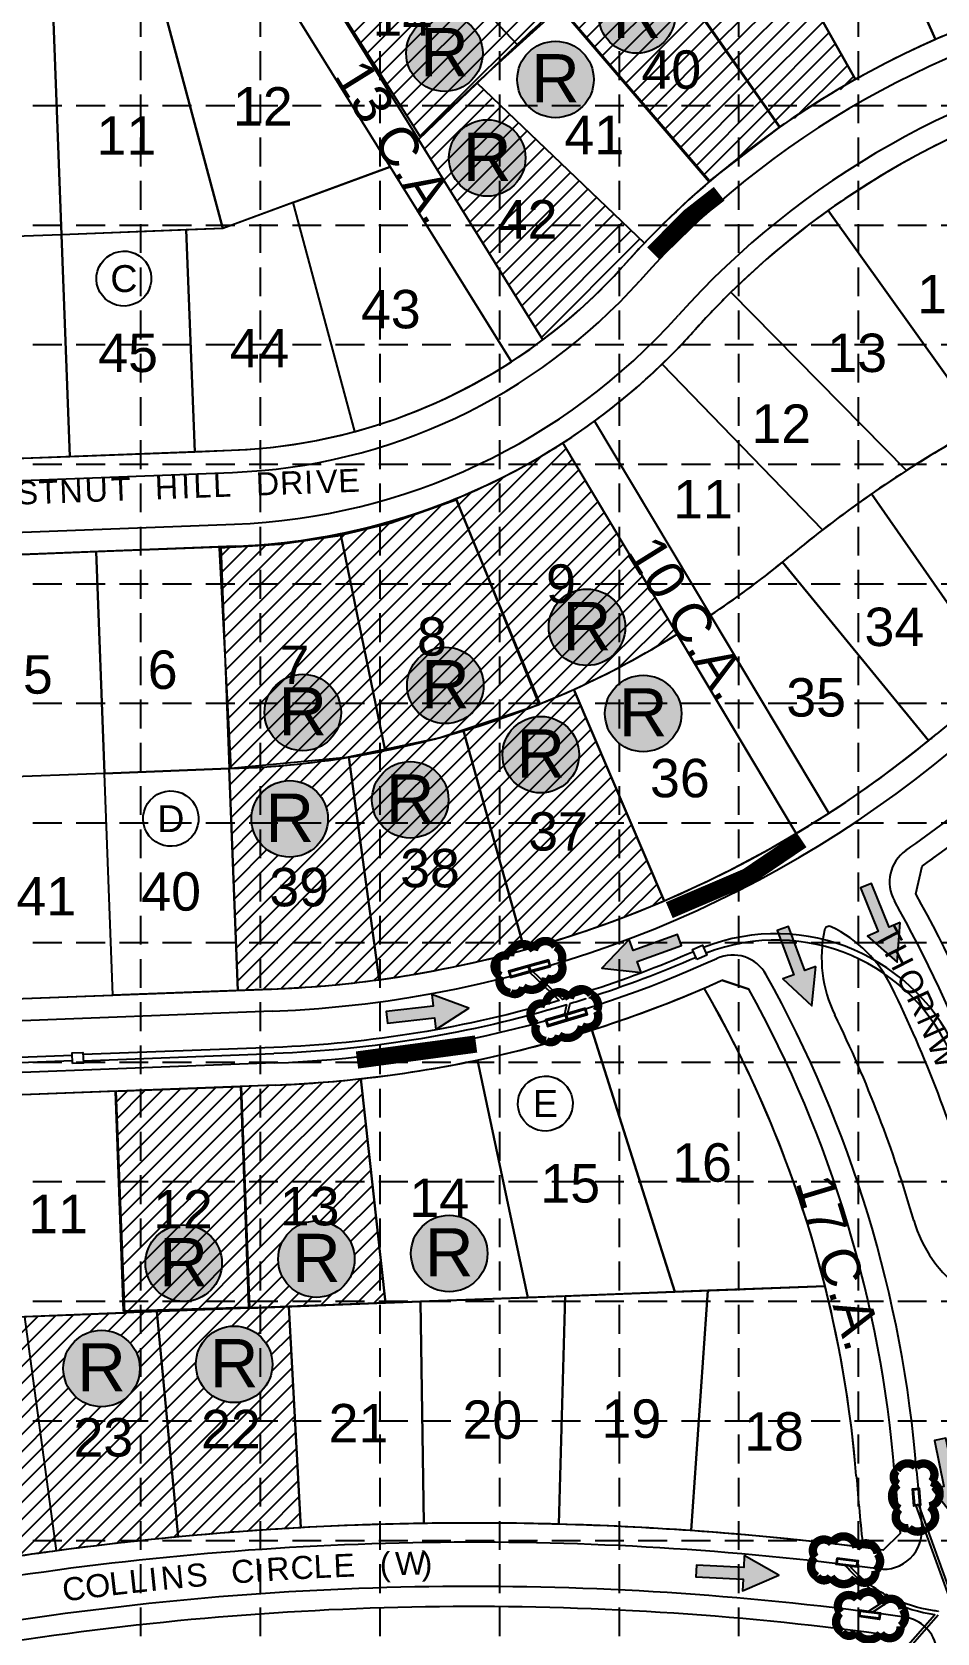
# Model space of a CAD drawing. Extents: x 6153 to 10142, y 8557 to 11052.
# Drawn here: x 7095 to 7566, y 9196 to 10029 of the extents above; entities that cross this region are included whole.
import ezdxf
from ezdxf.enums import TextEntityAlignment as Align

# ---------------------------------------------------------------- set-up
doc = ezdxf.new("R2010")
doc.units = 0
doc.header["$LTSCALE"] = 40
doc.header["$MEASUREMENT"] = 0
for name, pattern in [('GUARDRAIL', [0.24, 0.2, 0.04]), ('HIDDEN', [0.375, 0.25, -0.125]), ('SOLID_OPEN_END', [200, 100, 100])]:
    doc.linetypes.add(name, pattern=pattern)
doc.layers.get('0').update_dxf_attribs({"linetype": 'CONTINUOUS'})
for name, color, linetype in [('1-BC', 6, 'GUARDRAIL'), ('1-BLOCK_NO', 6, 'CONTINUOUS'), ('1-COMMON_AREAS', 5, 'CONTINUOUS'), ('1-LOT_NO', 1, 'CONTINUOUS'), ('1-ROW', 6, 'SOLID_OPEN_END'), ('1-STORM', 5, 'CONTINUOUS'), ('1-STORM_INLETS', 4, 'CONTINUOUS'), ('1-STREET_NAMES', 6, 'CONTINUOUS'), ('1A-LOTS', 6, 'CONTINUOUS'), ('BASE', 7, 'CONTINUOUS'), ('EROSION BLANKET', 84, 'CONTINUOUS'), ('GRID', 254, 'HIDDEN'), ('hatch', 2, 'CONTINUOUS'), ('LEGEND', 7, 'CONTINUOUS'), ('ryland lot', 7, 'CONTINUOUS')]:
    doc.layers.add(name, color=color, linetype=linetype)
doc.styles.add('ryland', font='ARIAL.TTF', dxfattribs={"height": 25})
doc.styles.get("Standard").update_dxf_attribs({"font": 'ARIAL.TTF'})

# ---------------------------------------------------------------- blocks, each defined once
blk = doc.blocks.new('RYLAND')
h = blk.add_hatch(color=81)
h.paths.add_polyline_path([(1.164, -1.048, 1), (-1.408, -1.048, 1)])
h.paths.add_polyline_path([(-1.348, -2.228), (1.104, -2.228), (1.104, 0.21), (-1.348, 0.21)], flags=25)
at = {"color": 5}
blk.add_circle((-0.122, -1.048), 1.286, dxfattribs=at)
at = {"layer": 'BASE', "color": 5, "style": 'ryland'}
blk.add_text('R', height=1.625, dxfattribs=at).set_placement((-0.122, -1.821), align=Align.CENTER)
blk = doc.blocks.new('A$C3822157A')
at = {"color": 7, "xscale": 15.4749784294454, "yscale": 15.4749784294454, "zscale": 15.47497842944576}
blk.add_blockref('RYLAND', (21.79, 36.11), dxfattribs=at)
blk = doc.blocks.new('arrow')
blk.add_lwpolyline([(-67, -25.4), (-59.3, -25.4), (-59.6, -56.1), (-51.9, -56.2), (-51.6, -25.5), (-44, -25.5), (-55.3, -2.4), (-67, -25.4)], close=True)
at = {"color": 254}
for points in [[(-44, -25.5), (-67, -25.4), (-55.3, -2.4), (-67, -25.4)], [(-59.6, -56.1), (-51.9, -56.2), (-59.3, -25.4), (-51.6, -25.5)]]:
    blk.add_solid(points, dxfattribs=at)

msp = doc.modelspace()

# ---------------------------------------------------------------- hatches: boundary and pattern name
at = {"layer": 'hatch', "linetype": 'Continuous'}
h = msp.add_hatch(dxfattribs=at)
h.set_pattern_fill('ANSI31', color=256, scale=50, style=0)
h.paths.add_polyline_path([(7411.05, 10213.27), (7467.06, 10111.17), (7415.26, 10077.79), (7484.21, 9979.89), (7447.8, 9952.03), (7370.2, 10042.45), (7327.28, 10003.5), (7297.22, 9975.08), (7231.09, 10079.28), (7249.74, 10093.16), (7277.54, 10118.76), (7314.19, 10149.49), (7341.7, 10169.12), (7371.42, 10190.8)])
h = msp.add_hatch(dxfattribs=at)
h.set_pattern_fill('ANSI31', color=2, scale=50, style=0)
h.paths.add_polyline_path([(7415.72, 10078.34), (7465.07, 10109.06), (7523.91, 10004.66), (7483.67, 9979.32), (7417.06, 10076.62)])
h = msp.add_hatch(dxfattribs=at)
h.set_pattern_fill('ANSI31', color=2, scale=50, style=0)
h.paths.add_polyline_path([(7413.86, 9919.59, 0.008565), (7402.86, 9907.71, -0.049333), (7361.11, 9869.35), (7296.38, 9973.6), (7326.81, 10002.9)])
h.paths.add_polyline_path([(7332.57, 9916.99), (7373.69, 9916.99), (7373.69, 9947.11), (7332.57, 9947.11)], flags=24)
h = msp.add_hatch(dxfattribs=at)
h.set_pattern_fill('ANSI31', color=2, scale=50, style=0)
h.paths.add_polyline_path([(7350.57, 9554.83, -0.198931), (7355.31, 9552.92, 0.000829), (7357.14, 9553.44, -0.382801), (7365.08, 9555.79, 0.027358), (7424.15, 9577.33), (7377.08, 9687.33, -0.032876), (7319.83, 9665.85)])
h.paths.add_polyline_path([(7319.83, 9665.85, -0.032979), (7260.07, 9652.03), (7275.9, 9536.28, 0.030295), (7344.18, 9549.87, -0.3378), (7350.57, 9554.83)])
h.paths.add_polyline_path([(7371.4, 9815.61, -0.046468), (7315.81, 9786.64), (7359.42, 9679.78, 0.043117), (7430.88, 9716.04)])
h.paths.add_polyline_path([(7348.29, 9597.99), (7389.59, 9597.99), (7389.59, 9628.64), (7348.29, 9628.64)], flags=24)
h.paths.add_polyline_path([(7281.68, 9578.87), (7322.98, 9578.87), (7322.98, 9609.52), (7281.68, 9609.52)], flags=24)
h.paths.add_polyline_path([(7357.59, 9726.99), (7383.34, 9726.99), (7383.34, 9757.62), (7357.59, 9757.62)], flags=24)
h = msp.add_hatch(dxfattribs=at)
h.set_pattern_fill('ANSI31', color=256, scale=50, style=0)
h.paths.add_polyline_path([(7316.35, 9786.05), (7282.12, 9773.87), (7254.11, 9767.13), (7224.29, 9762.73), (7192.65, 9760.91), (7198.61, 9646.3), (7259.03, 9652), (7307.01, 9662.11), (7359.13, 9679.47)])
h = msp.add_hatch(dxfattribs=at)
h.set_pattern_fill('ANSI31', color=2, scale=50, style=0)
h.paths.add_polyline_path([(7260.07, 9652.03, -0.030814), (7203.03, 9646.33), (7197.9, 9646.13), (7202.3, 9530.72), (7219.85, 9531.39, 0.02448), (7275.9, 9536.28)])
h.paths.add_polyline_path([(7209.42, 9619.98, -1), (7249.22, 9619.98, -1)], flags=16)
h = msp.add_hatch(dxfattribs=at)
h.set_pattern_fill('ANSI31', color=2, scale=50, style=0)
h.paths.add_polyline_path([(7266.37, 9484.72, -0.017903), (7221.75, 9481.42), (7204.05, 9480.75), (7208.45, 9365.33), (7228.83, 9366.11), (7279.22, 9368.03)])
h.paths.add_polyline_path([(7263.12, 9390.82, -1), (7223.32, 9390.82, -1)], flags=16)
h.paths.add_polyline_path([(7228.83, 9366.11), (7160.24, 9363.49), (7171.34, 9246.25, -0.009851), (7235.17, 9251.03)])
h.paths.add_polyline_path([(7180.51, 9336.07, -1), (7220.31, 9336.07, -1)], flags=16)
h.paths.add_polyline_path([(7160.24, 9363.49), (7091.34, 9360.87), (7107.76, 9238.96, -0.009851), (7171.34, 9246.25)])
h.paths.add_polyline_path([(7111.52, 9333.91, -1), (7151.32, 9333.91, -1)], flags=16)
h.paths.add_polyline_path([(7091.34, 9360.87), (7029.65, 9358.52), (7062.78, 9231.5, -0.025811), (7078.6, 9234.77), (7078.6, 9234.77), (7078.6, 9234.77), (7078.6, 9234.77), (7078.6, 9234.77, -0.004534), (7107.76, 9238.96)])
h.paths.add_polyline_path([(7224.26, 9372.56), (7262.2, 9372.56), (7262.2, 9410.28), (7224.26, 9410.28)], flags=24)
h.paths.add_polyline_path([(7229.39, 9410.66), (7250.04, 9410.66), (7250.04, 9425.99), (7229.39, 9425.99)], flags=24)
h.paths.add_polyline_path([(7181.45, 9317.8), (7219.39, 9317.8), (7219.39, 9355.52), (7181.45, 9355.52)], flags=24)
h.paths.add_polyline_path([(7188.45, 9294.87), (7209.01, 9294.87), (7209.01, 9309.94), (7188.45, 9309.94)], flags=24)
h.paths.add_polyline_path([(7112.45, 9315.65), (7150.4, 9315.65), (7150.4, 9353.37), (7112.45, 9353.37)], flags=24)
h.paths.add_polyline_path([(7122.03, 9290.36), (7142.68, 9290.36), (7142.68, 9305.68), (7122.03, 9305.68)], flags=24)
h = msp.add_hatch(dxfattribs=at)
h.set_pattern_fill('ANSI31', color=256, scale=50, style=0)
h.paths.add_polyline_path([(7203.83, 9480.69), (7138.42, 9478.08), (7142.72, 9363.97), (7208.12, 9365.76)])

# ---------------------------------------------------------------- linework, layer by layer
at = {"layer": '1-BC', "color": 7, "linetype": 'Continuous'}
for p, q in [((6680.9, 9780.55), (7199.5, 9800.31)), ((6806.76, 9758.33), (7200.52, 9773.33)), ((7220.29, 9519.89), (6816.51, 9504.51)), ((7221.31, 9492.91), (6833.11, 9478.13))]:
    msp.add_line(p, q, dxfattribs=at)
for centre, radius, start, end in [((7755.34, 9592.79), 461.16, 100.68249, 138.22119), ((7755.34, 9592.79), 434.16, 100.68249, 138.22119), ((7188.1, 10099.59), 299.5, 272.18139, 318.22119), ((7188.1, 10099.59), 326.5, 272.18139, 318.22119), ((7197.96, 10105.97), 586.5, 272.18139, 309.81084), ((7197.96, 10105.97), 613.5, 305.01052, 309.81084), ((7561.42, 9587.1), 20, 125.01052, 209.20292), ((6921.34, 9229.33), 713.28, 12.86631, 29.20292), ((7574.08, 9547.79), 68, 167.84432, 206.00709), ((7510.05, 9561.59), 2.5, 64.16429, 167.84432), ((7481.51, 9502.63), 68, 26.00705, 64.16955), ((7459.8, 9529.11), 20, 29.10631, 114.41306), ((7197.96, 10105.97), 613.5, 272.18139, 294.41306), ((6921.34, 9229.33), 636.28, 4.62069, 29.10631), ((6921.34, 9229.33), 691.28, 16.01065, 26.00707), ((6921.34, 9229.33), 658.28, 16.01066, 26.00707), ((7619.45, 9429.65), 68, 196.01066, 234.17339), ((8985.01, 9396.12), 1434.12, 184.62069, 185.78887), ((7538.31, 9249.45), 20, 262.4855, 5.78894), ((7324.55, 7628.98), 1614.51, 82.48551, 98.70809), ((7324.55, 7628.98), 1591.51, 81.88696, 98.70814), ((7546.33, 9184.76), 20, 8.35759, 81.88695)]:
    msp.add_arc(centre, radius, start, end, dxfattribs=at)
at = {"layer": '1-BLOCK_NO', "color": 7, "linetype": 'Continuous', "flags": 128}
for points in [[(7134.17, 9912.36), (7136.04, 9913.61), (7138.07, 9914.55), (7140.23, 9915.16), (7142.45, 9915.43), (7144.69, 9915.35), (7146.89, 9914.92), (7148.99, 9914.14), (7150.95, 9913.05), (7152.72, 9911.67), (7154.24, 9910.03), (7155.49, 9908.16), (7156.43, 9906.13), (7157.05, 9903.97), (7157.31, 9901.75), (7157.23, 9899.51), (7156.8, 9897.31), (7156.03, 9895.21), (7154.93, 9893.25), (7153.55, 9891.48), (7151.91, 9889.96), (7150.05, 9888.71), (7148.01, 9887.77), (7145.86, 9887.15), (7143.63, 9886.89), (7141.39, 9886.97), (7139.19, 9887.4), (7137.09, 9888.17), (7135.13, 9889.27), (7133.37, 9890.65), (7131.84, 9892.29), (7130.59, 9894.15), (7129.65, 9896.19), (7129.04, 9898.34), (7128.77, 9900.57), (7128.85, 9902.81), (7129.28, 9905.01), (7130.06, 9907.11), (7131.15, 9909.07), (7132.53, 9910.83), (7134.17, 9912.36)], [(7158.38, 9631.28), (7160.25, 9632.57), (7162.29, 9633.54), (7164.46, 9634.19), (7166.7, 9634.49), (7168.97, 9634.43), (7171.19, 9634.02), (7173.33, 9633.27), (7175.32, 9632.19), (7177.11, 9630.81), (7178.67, 9629.17), (7179.96, 9627.31), (7180.93, 9625.27), (7181.58, 9623.1), (7181.88, 9620.85), (7181.82, 9618.59), (7181.41, 9616.36), (7180.66, 9614.23), (7179.58, 9612.24), (7178.2, 9610.44), (7176.56, 9608.88), (7174.7, 9607.6), (7172.66, 9606.62), (7170.49, 9605.98), (7168.24, 9605.68), (7165.98, 9605.74), (7163.75, 9606.15), (7161.62, 9606.9), (7159.63, 9607.98), (7157.83, 9609.35), (7156.27, 9610.99), (7154.99, 9612.86), (7154.01, 9614.9), (7153.37, 9617.07), (7153.07, 9619.31), (7153.13, 9621.58), (7153.54, 9623.8), (7154.29, 9625.94), (7155.37, 9627.93), (7156.74, 9629.72), (7158.38, 9631.28)], [(7353.48, 9482.98), (7355.34, 9484.23), (7357.38, 9485.17), (7359.53, 9485.79), (7361.76, 9486.05), (7364, 9485.97), (7366.2, 9485.54), (7368.3, 9484.77), (7370.26, 9483.68), (7372.03, 9482.29), (7373.55, 9480.65), (7374.8, 9478.79), (7375.74, 9476.75), (7376.35, 9474.6), (7376.62, 9472.37), (7376.54, 9470.13), (7376.11, 9467.93), (7375.33, 9465.83), (7374.24, 9463.87), (7372.86, 9462.11), (7371.22, 9460.58), (7369.36, 9459.33), (7367.32, 9458.39), (7365.17, 9457.78), (7362.94, 9457.51), (7360.7, 9457.59), (7358.5, 9458.03), (7356.4, 9458.8), (7354.44, 9459.89), (7352.67, 9461.27), (7351.15, 9462.91), (7349.9, 9464.78), (7348.96, 9466.81), (7348.35, 9468.97), (7348.08, 9471.19), (7348.16, 9473.43), (7348.59, 9475.63), (7349.37, 9477.74), (7350.46, 9479.69), (7351.84, 9481.46), (7353.48, 9482.98)]]:
    msp.add_lwpolyline(points, close=True, dxfattribs=at)
at = {"layer": '1-COMMON_AREAS', "color": 7, "linetype": 'Continuous'}
for p, q in [((7231.08, 10078.75), (7361.11, 9869.35)), ((7344.69, 9857.88), (7214.09, 10068.21)), ((7387.91, 9826.98), (7509.82, 9622.89)), ((7492.83, 9612.33), (7371.4, 9815.61)), ((7555.11, 9580.97), (7558.41, 9595.38)), ((7454.26, 9535.94), (7468.25, 9531.39)), ((7547, 9247.99), (7538.15, 9239.39))]:
    msp.add_line(p, q, dxfattribs=at)
for centre, radius, start, end in [((7188.1, 10099.59), 288, 302.93865, 306.92413), ((7188.1, 10099.59), 338, 302.84235, 306.24018), ((7197.96, 10105.97), 575, 300.85147, 302.84477), ((7197.96, 10105.97), 625, 305.21991, 306.14469), ((6921.34, 9229.33), 724.78, 13.01508, 29.02293), ((7197.96, 10105.97), 625, 293.28331, 294.20927), ((6921.34, 9229.33), 604.78, 4.62069, 30.01592), ((6921.34, 9229.33), 624.78, 4.62069, 28.91222), ((8985.01, 9396.12), 1465.62, 184.62069, 186.08555), ((8985.01, 9396.12), 1445.62, 184.62069, 185.88151), ((7324.55, 7628.98), 1624.51, 82.44457, 82.81801), ((7324.55, 7628.98), 1581.01, 82.02978, 98.70811)]:
    msp.add_arc(centre, radius, start, end, dxfattribs=at)
at = {"layer": '1-ROW', "color": 7, "linetype": 'SOLID_OPEN_END'}
for p, q in [((6660.29, 9791.28), (7199.06, 9811.8)), ((7200.96, 9761.83), (6808.69, 9746.89)), ((7555.11, 9580.97), (7558.41, 9595.38)), ((7468.25, 9531.39), (7454.26, 9535.94)), ((6817.58, 9516.06), (7219.85, 9531.39)), ((7221.75, 9481.42), (6830.19, 9466.51)), ((7538.15, 9239.39), (7547, 9247.99))]:
    msp.add_line(p, q, dxfattribs=at)
for centre, radius, start, end in [((7755.34, 9592.79), 472.66, 100.68249, 138.22119), ((7755.34, 9592.79), 422.66, 100.68249, 138.22119), ((7188.1, 10099.59), 288, 272.18139, 318.22119), ((7188.1, 10099.59), 338, 272.18139, 318.22119), ((7886.94, 9279.35), 501.1, 83.05084, 129.81084), ((7197.96, 10105.97), 575, 272.18139, 309.81084), ((7197.96, 10105.97), 625, 305.21991, 309.81084), ((6921.34, 9229.33), 724.78, 13.01508, 29.02293), ((7197.96, 10105.97), 625, 272.18139, 294.20927), ((6921.34, 9229.33), 624.78, 4.62069, 28.91222), ((8985.01, 9396.12), 1445.62, 184.62069, 185.88151), ((7324.55, 7628.98), 1624.51, 82.44457, 98.70813), ((7324.55, 7628.98), 1581.01, 82.02978, 98.70811)]:
    msp.add_arc(centre, radius, start, end, dxfattribs=at)
at = {"layer": '1-STORM', "color": 5, "linetype": 'Continuous', "flags": 128}
for points in [[(7577.65, 9495.98), (7577.65, 9495.98, 0.4109), (7444.63, 9553.03), (7444.63, 9553.03)], [(7439.44, 9550.84), (7439.44, 9550.84, -0.024434), (7384.13, 9529.93), (7384.13, 9529.93)], [(7574.63, 9494.75), (7574.63, 9494.75, 0.410515), (7445.94, 9550.05), (7445.94, 9550.05)], [(7440.75, 9547.87), (7440.75, 9547.87, -0.02444), (7385.13, 9526.84), (7385.13, 9526.84)], [(7369.59, 9525.43), (7369.59, 9525.43, -0.062426), (7221, 9501.03), (7221, 9501.03)], [(7384.13, 9529.93), (7384.13, 9529.93, -0.00554), (7371.32, 9525.95), (7371.32, 9525.95)], [(7383.42, 9526.29), (7383.42, 9526.29, -0.003595), (7375.06, 9523.68), (7375.06, 9523.68)], [(7372.25, 9522.83), (7372.25, 9522.83, -0.063174), (7221.13, 9497.78), (7221.13, 9497.78)], [(7373.4, 9523.18), (7373.4, 9523.18, -0.000494), (7372.25, 9522.83), (7372.25, 9522.83)], [(7538.81, 9214.71), (7538.81, 9214.71, -0.089507), (7518.6, 9231.28), (7518.6, 9231.28)], [(7539.54, 9216.02), (7539.54, 9216.02, -0.083749), (7520.82, 9231.01), (7520.82, 9231.01)], [(7542.27, 9214.85), (7542.27, 9214.85, -0.010291), (7539.66, 9216.24), (7539.66, 9216.24), (7538.68, 9214.49), (7538.68, 9214.49, 0.00543), (7540.09, 9213.72), (7540.09, 9213.72)], [(7565.04, 9205.77), (7565.04, 9205.77, -0.083467), (7541.63, 9212.94), (7541.63, 9212.94)], [(7563.87, 9207.96), (7563.87, 9207.96, -0.079392), (7542.27, 9214.85), (7542.27, 9214.85)], [(7566.84, 9207.51), (7566.84, 9207.51, 0.00047), (7563.87, 9207.96), (7563.87, 9207.96)]]:
    msp.add_lwpolyline(points, format="xyb", dxfattribs=at)
for points in [[(7441.23, 9546.77), (7438.97, 9551.92), (7444.11, 9554.19), (7446.38, 9549.04), (7441.23, 9546.77)], [(7116.34, 9492.6), (7116.12, 9498.23), (7121.74, 9498.44), (7121.96, 9492.82), (7116.34, 9492.6)]]:
    msp.add_lwpolyline(points, close=True, dxfattribs=at)
for points in [[(7369.59, 9525.43), (7354.06, 9540.1)], [(7371.25, 9525.93), (7355.75, 9540.57)], [(7373.4, 9523.18), (7372.26, 9518.27)], [(7375.06, 9523.68), (7373.92, 9518.76)], [(7221, 9501.03), (7121.79, 9497.25)], [(7116.18, 9496.79), (6855.7, 9486.87)], [(7116.28, 9494.04), (6855.81, 9484.12)], [(7121.91, 9494.01), (7221.13, 9497.78)], [(7575.7, 9206.12), (7555.23, 9262.41)], [(7577.39, 9205.85), (7556.77, 9262.55)], [(7540.09, 9213.72), (7530.72, 9207.59)], [(7541.63, 9212.94), (7533, 9207.29)], [(7565.02, 9205.76), (7525.99, 9161.2)], [(7566.78, 9205.49), (7527.87, 9161.08)]]:
    msp.add_lwpolyline(points, dxfattribs=at)
at = {"layer": '1-STORM_INLETS', "color": 5, "linetype": 'Continuous', "flags": 128}
for points in [[(7364.12, 9546.52), (7343.23, 9540.74), (7344.17, 9537.37), (7365.05, 9543.15), (7364.12, 9546.52)], [(7343.85, 9540.39), (7353.49, 9543.06), (7354.15, 9540.65), (7344.52, 9537.98), (7343.85, 9540.39)], [(7354.13, 9543.24), (7363.77, 9545.9), (7364.43, 9543.5), (7354.8, 9540.83), (7354.13, 9543.24)], [(7383.2, 9521.53), (7362.44, 9515.35), (7363.43, 9511.99), (7384.2, 9518.17), (7383.2, 9521.53)], [(7363.06, 9515.01), (7372.64, 9517.86), (7373.36, 9515.47), (7363.77, 9512.61), (7363.06, 9515.01)], [(7373.28, 9518.05), (7382.87, 9520.9), (7383.58, 9518.51), (7373.99, 9515.66), (7373.28, 9518.05)], [(7557.61, 9262.63), (7554.13, 9262.31), (7553.32, 9271.27), (7556.8, 9271.59), (7557.61, 9262.63)], [(7557.07, 9263.08), (7554.58, 9262.85), (7553.86, 9270.82), (7556.35, 9271.05), (7557.07, 9263.08)], [(7514.12, 9235.35), (7525.04, 9234.03), (7524.62, 9230.55), (7513.7, 9231.88), (7514.12, 9235.35)], [(7514.56, 9234.8), (7524.48, 9233.59), (7524.18, 9231.11), (7514.26, 9232.32), (7514.56, 9234.8)], [(7525.83, 9208.23), (7536.74, 9206.8), (7536.28, 9203.33), (7525.38, 9204.76), (7525.83, 9208.23)], [(7526.26, 9207.67), (7536.18, 9206.37), (7535.85, 9203.89), (7525.94, 9205.19), (7526.26, 9207.67)]]:
    msp.add_lwpolyline(points, close=True, dxfattribs=at)
at = {"layer": '1A-LOTS', "color": 7, "linetype": 'Continuous'}
for p, q in [((7517.08, 10135.46), (7565.32, 10025.58)), ((7565.32, 10025.58), (7517.08, 10135.46)), ((7347.69, 10022.99), (7266.9, 10108.83)), ((7266.9, 10108.83), (7347.69, 10022.99)), ((7464.92, 10109.42), (7523.72, 10004.82)), ((7523.72, 10004.82), (7464.92, 10109.42)), ((7231.08, 10078.75), (7296.38, 9973.6)), ((7415.56, 10078.39), (7484.36, 9980.06)), ((7484.36, 9980.06), (7415.56, 10078.39)), ((7214.09, 10068.21), (7281.65, 9959.41)), ((7162.38, 10047.18), (7194.54, 9927.21)), ((7194.54, 9927.21), (7162.38, 10047.18)), ((7369.49, 10042.65), (7447.62, 9951.57)), ((7447.62, 9951.57), (7369.49, 10042.65)), ((7110.57, 9924.01), (7106.17, 10039.43)), ((7106.17, 10039.43), (7110.57, 9924.01)), ((7296.38, 9973.6), (7344.19, 10019.65)), ((7326.81, 10002.9), (7344.19, 10019.65)), ((7296.38, 9973.6), (7326.81, 10002.9)), ((7326.81, 10002.9), (7413.86, 9919.59)), ((7413.86, 9919.59), (7326.81, 10002.9)), ((7361.11, 9869.35), (7296.38, 9973.6)), ((7281.65, 9959.41), (7194.54, 9927.21)), ((7231.06, 9940.71), (7281.65, 9959.41)), ((7281.65, 9959.41), (7344.69, 9857.88)), ((7231.06, 9940.71), (7194.54, 9927.21)), ((7263.28, 9821.58), (7231.06, 9940.71)), ((7263.28, 9821.58), (7231.06, 9940.71)), ((7589.57, 9824.63), (7509.5, 9936.61)), ((7509.5, 9936.61), (7589.57, 9824.63)), ((7110.57, 9924.01), (7045.62, 9921.54)), ((7110.57, 9924.01), (7045.62, 9921.54)), ((7194.54, 9927.21), (7110.57, 9924.01)), ((7175.52, 9926.48), (7110.57, 9924.01)), ((7110.57, 9924.01), (7114.97, 9808.59)), ((7114.97, 9808.59), (7110.57, 9924.01)), ((7194.54, 9927.21), (7175.52, 9926.48)), ((7179.92, 9811.07), (7175.52, 9926.48)), ((7175.52, 9926.48), (7179.92, 9811.07)), ((7550.22, 9801.26), (7458.9, 9894.07)), ((7458.9, 9894.07), (7550.22, 9801.26)), ((7506.58, 9770.36), (7423.1, 9856.65)), ((7423.1, 9856.65), (7506.58, 9770.36)), ((7387.91, 9826.98), (7448.24, 9725.99)), ((7430.88, 9716.04), (7371.4, 9815.61)), ((7050.01, 9806.12), (7114.97, 9808.59)), ((7114.97, 9808.59), (7179.92, 9811.07)), ((7179.92, 9811.07), (7199.06, 9811.8)), ((7359.42, 9679.78), (7315.81, 9786.64)), ((7315.81, 9786.64), (7359.42, 9679.78)), ((7532.02, 9789.05), (7600.59, 9690.58)), ((7600.59, 9690.58), (7532.02, 9789.05)), ((7278.92, 9655.5), (7255.82, 9768.44)), ((7255.82, 9768.44), (7278.92, 9655.5)), ((7063.6, 9756.6), (7128.55, 9759.08)), ((7128.55, 9759.08), (7193.51, 9761.55)), ((7128.55, 9759.08), (7132.95, 9643.66)), ((7132.95, 9643.66), (7128.55, 9759.08)), ((7200.96, 9761.83), (7193.51, 9761.55)), ((7193.51, 9761.55), (7197.9, 9646.13)), ((7193.51, 9761.55), (7197.9, 9646.13)), ((7485.82, 9753.6), (7561.73, 9660.67)), ((7561.73, 9660.67), (7485.82, 9753.6)), ((7509.82, 9622.89), (7448.24, 9725.99)), ((7430.88, 9716.04), (7492.83, 9612.33)), ((7377.08, 9687.33), (7424.15, 9577.33)), ((7424.15, 9577.33), (7377.08, 9687.33)), ((7319.83, 9665.85), (7351.41, 9551.82)), ((7351.41, 9551.82), (7319.83, 9665.85)), ((7260.07, 9652.03), (7275.9, 9536.28)), ((7275.9, 9536.28), (7260.07, 9652.03)), ((7132.95, 9643.66), (7068, 9641.18)), ((7132.95, 9643.66), (7068, 9641.18)), ((7197.9, 9646.13), (7132.95, 9643.66)), ((7132.95, 9643.66), (7197.9, 9646.13)), ((7137.35, 9528.24), (7132.95, 9643.66)), ((7137.35, 9528.24), (7132.95, 9643.66)), ((7197.9, 9646.13), (7203.03, 9646.33)), ((7197.9, 9646.13), (7203.03, 9646.33)), ((7202.3, 9530.72), (7197.9, 9646.13)), ((7197.9, 9646.13), (7202.3, 9530.72)), ((7072.39, 9525.77), (7137.35, 9528.24)), ((7202.3, 9530.72), (7137.35, 9528.24)), ((7219.85, 9531.39), (7202.3, 9530.72)), ((7429.68, 9373.76), (7386.53, 9510.09)), ((7386.53, 9510.09), (7429.68, 9373.76)), ((7353.17, 9370.84), (7327.08, 9494.45)), ((7327.08, 9494.45), (7353.17, 9370.84)), ((7279.22, 9368.03), (7266.37, 9484.72)), ((7266.37, 9484.72), (7279.22, 9368.03)), ((7139.1, 9478.27), (7074.15, 9475.8)), ((7139.1, 9478.27), (7204.05, 9480.75)), ((7143.5, 9362.86), (7139.1, 9478.27)), ((7143.5, 9362.86), (7139.1, 9478.27)), ((7221.75, 9481.42), (7204.05, 9480.75)), ((7204.05, 9480.75), (7208.45, 9365.33)), ((7204.05, 9480.75), (7208.45, 9365.33)), ((7446.96, 9374.42), (7372.63, 9371.58)), ((7429.68, 9373.76), (7507.88, 9376.74)), ((7446.96, 9374.42), (7438.2, 9249.51)), ((7438.2, 9249.51), (7446.96, 9374.42)), ((7507.88, 9376.74), (7446.96, 9374.42)), ((7228.83, 9366.11), (7160.24, 9363.49)), ((7208.45, 9365.33), (7279.22, 9368.03)), ((7297.32, 9368.72), (7228.83, 9366.11)), ((7228.83, 9366.11), (7235.17, 9251.03)), ((7235.17, 9251.03), (7228.83, 9366.11)), ((7279.22, 9368.03), (7353.17, 9370.84)), ((7372.63, 9371.58), (7297.32, 9368.72)), ((7297.32, 9368.72), (7299.13, 9253.29)), ((7299.13, 9253.29), (7297.32, 9368.72)), ((7353.17, 9370.84), (7429.68, 9373.76)), ((7372.63, 9371.58), (7369.36, 9252.87)), ((7369.36, 9252.87), (7372.63, 9371.58)), ((7078.54, 9360.38), (7143.5, 9362.86)), ((7160.24, 9363.49), (7091.34, 9360.87)), ((7091.34, 9360.87), (7107.76, 9238.96)), ((7091.34, 9360.87), (7107.76, 9238.96)), ((7208.45, 9365.33), (7143.5, 9362.86)), ((7160.24, 9363.49), (7171.34, 9246.25)), ((7171.34, 9246.25), (7160.24, 9363.49))]:
    msp.add_line(p, q, dxfattribs=at)
for centre, radius, start, end in [((7755.34, 9592.79), 592.66, 128.65429, 133.45889), ((7755.34, 9592.79), 592.66, 130.61967, 133.92571), ((7755.34, 9592.79), 472.66, 108.06525, 113.70385), ((7755.34, 9592.79), 472.66, 113.70385, 119.34246), ((7755.34, 9592.79), 592.66, 133.45889, 133.92571), ((7755.34, 9592.79), 472.66, 119.34246, 124.98106), ((7755.34, 9592.79), 472.66, 124.98106, 130.61967), ((7755.34, 9592.79), 422.66, 116.59481, 125.56558), ((7755.34, 9592.79), 472.66, 130.61967, 136.25827), ((7755.34, 9592.79), 422.66, 125.56558, 134.53635), ((7755.34, 9592.79), 472.66, 136.25827, 138.22119), ((7188.1, 10099.59), 288, 306.92413, 318.22119), ((7755.34, 9592.79), 422.66, 134.53635, 138.22119), ((7188.1, 10099.59), 338, 314.04892, 318.22119), ((7188.1, 10099.59), 288, 285.1326, 302.93865), ((7188.1, 10099.59), 338, 306.24018, 314.04892), ((7886.94, 9279.35), 621.1, 118.60606, 122.82891), ((7188.1, 10099.59), 288, 272.18139, 285.1326), ((7188.1, 10099.59), 338, 292.20035, 302.84235), ((7886.94, 9279.35), 621.1, 119.30042, 124.85035), ((7886.94, 9279.35), 621.1, 122.82891, 127.76365), ((7188.1, 10099.59), 338, 281.55867, 292.20035), ((7886.94, 9279.35), 621.1, 124.85035, 129.81084), ((7188.1, 10099.59), 338, 272.18139, 281.55867), ((7886.94, 9279.35), 621.1, 127.76365, 129.81084), ((7197.96, 10105.97), 455, 303.37078, 309.81084), ((7197.96, 10105.97), 455, 303.37078, 309.24569), ((7197.96, 10105.97), 455, 309.24569, 309.81084), ((7185.31, 10111.49), 465.5, 291.96389, 301.83955), ((7185.31, 10111.49), 465.5, 294.32859, 301.83955), ((7185.31, 10111.49), 465.5, 286.79672, 294.32859), ((7886.94, 9279.35), 501.1, 124.85035, 129.81084), ((7185.31, 10111.49), 465.5, 281.60066, 291.96389), ((7185.31, 10111.49), 465.5, 279.24115, 286.79672), ((7197.96, 10105.97), 575, 302.84477, 309.24569), ((7197.96, 10105.97), 575, 309.24569, 309.81084), ((7185.31, 10111.49), 465.5, 272.18139, 281.60066), ((7185.31, 10111.49), 465.5, 272.18139, 279.24115), ((7197.96, 10105.97), 575, 293.16451, 300.85147), ((7197.96, 10105.97), 575, 285.47755, 293.16451), ((7197.96, 10105.97), 575, 277.79059, 285.47755), ((7197.96, 10105.97), 575, 272.18139, 277.79059), ((7197.96, 10105.97), 625, 287.56047, 293.28331), ((6921.34, 9229.33), 604.78, 14.10693, 30.01592), ((7197.96, 10105.97), 625, 281.92221, 287.56047), ((7197.96, 10105.97), 625, 276.28396, 281.92221), ((7197.96, 10105.97), 625, 272.18139, 276.28396), ((6921.34, 9229.33), 604.78, 4.62069, 14.10693), ((8985.01, 9396.12), 1465.62, 184.62069, 186.08555), ((7324.55, 7628.98), 1624.51, 93.15414, 95.41164), ((7324.55, 7628.98), 1624.51, 90.89664, 93.15414), ((7324.55, 7628.98), 1624.51, 88.41954, 90.89664), ((7324.55, 7628.98), 1624.51, 85.98844, 88.41954), ((7324.55, 7628.98), 1624.51, 82.81801, 85.98844), ((7324.55, 7628.98), 1624.51, 95.41164, 97.66914), ((7324.55, 7628.98), 1624.51, 97.66914, 98.70813)]:
    msp.add_arc(centre, radius, start, end, dxfattribs=at)
at = {"layer": 'EROSION BLANKET', "linetype": 'Continuous', "const_width": 9, "flags": 128}
for points in [[(7418.49, 9914.24), (7437.22, 9933.17), (7452.79, 9945.33)], [(7426.84, 9572.45), (7467.47, 9589.85), (7495.71, 9608.97)], [(7264.33, 9494.46), (7326.3, 9502.78)]]:
    msp.add_lwpolyline(points, dxfattribs=at)
at = {"layer": 'GRID', "color": 252, "linetype": 'HIDDEN', "ltscale": 1.5}
for p, q in [((7151.73, 10987.02), (7151.73, 8808.56)), ((7213.97, 10987.02), (7213.97, 8808.56)), ((7276.2, 10987.02), (7276.2, 8808.56)), ((7338.43, 10987.02), (7338.43, 8808.56)), ((7400.67, 10987.02), (7400.67, 8808.56)), ((7462.9, 10987.02), (7462.9, 8808.56)), ((7525.14, 10987.02), (7525.14, 8808.56)), ((6218.22, 9991.28), (10076.73, 9991.28)), ((6218.22, 9929.04), (10076.73, 9929.04)), ((6218.22, 9866.81), (10076.73, 9866.81)), ((6218.22, 9804.57), (10076.73, 9804.57)), ((6218.22, 9742.34), (10076.73, 9742.34)), ((6218.22, 9680.11), (10076.73, 9680.11)), ((6218.22, 9617.87), (10076.73, 9617.87)), ((6218.22, 9555.64), (10076.73, 9555.64)), ((6218.22, 9493.4), (10076.73, 9493.4)), ((6218.22, 9431.17), (10076.73, 9431.17)), ((6218.22, 9368.94), (10076.73, 9368.94)), ((6218.22, 9306.7), (10076.73, 9306.7)), ((6218.22, 9244.47), (10076.73, 9244.47))]:
    msp.add_line(p, q, dxfattribs=at)
at = {"layer": 'hatch', "linetype": 'Continuous', "flags": 128}
for points in [[(7411.05, 10213.27), (7467.06, 10111.17), (7415.26, 10077.79), (7484.21, 9979.89), (7447.8, 9952.03), (7447.8, 9952.03), (7370.2, 10042.45), (7327.28, 10003.5), (7297.22, 9975.08), (7231.09, 10079.28), (7249.74, 10093.16), (7277.54, 10118.76), (7314.19, 10149.49), (7341.7, 10169.12), (7371.42, 10190.8)], [(7316.35, 9786.05), (7282.12, 9773.87), (7254.11, 9767.13), (7224.29, 9762.73), (7192.65, 9760.91), (7198.61, 9646.3), (7259.03, 9652), (7307.01, 9662.11), (7359.13, 9679.47)], [(7203.83, 9480.69), (7138.42, 9478.08), (7142.72, 9363.97), (7208.12, 9365.76)]]:
    msp.add_lwpolyline(points, close=True, dxfattribs=at)
at = {"layer": 'LEGEND', "color": 170, "ltscale": 100, "const_width": 4.37}
for points in [[(7362.68, 9537.16, 0.520567), (7362.68, 9537.16, 0.765195), (7370.45, 9545.05, 0.417879), (7367.63, 9553.55, 0.6649), (7356.37, 9551.55, 0.744833), (7343.96, 9548.47, 0.975642), (7339.08, 9538.16, 0.520567), (7344.13, 9529.44, 0.520567), (7350.78, 9532.39, 0.540264), (7362.68, 9537.16)], [(7381.34, 9512.1, 0.520567), (7381.34, 9512.1, 0.765195), (7389.1, 9519.99, 0.417879), (7386.28, 9528.49, 0.6649), (7375.03, 9526.49, 0.744833), (7362.62, 9523.41, 0.975642), (7357.74, 9513.09, 0.520567), (7362.78, 9504.37, 0.520567), (7369.44, 9507.32, 0.540264), (7381.34, 9512.1)], [(7546.55, 9260.78, 0.520567), (7546.55, 9260.78, 0.765195), (7551.53, 9250.89, 0.417879), (7560.48, 9250.83, 0.6649), (7562.21, 9262.13, 0.744833), (7563.28, 9274.87, 0.975642), (7555.08, 9282.81, 0.520567), (7545.2, 9280.83, 0.520567), (7545.86, 9273.59, 0.540264), (7546.55, 9260.78)], [(7523.76, 9224.8, 0.520567), (7523.76, 9224.8, 0.765195), (7534.13, 9228.68, 0.417879), (7535.15, 9237.58, 0.6649), (7524.1, 9240.51, 0.744833), (7511.54, 9242.94, 0.975642), (7502.77, 9235.63, 0.520567), (7503.68, 9225.6, 0.520567), (7510.96, 9225.48, 0.540264), (7523.76, 9224.8)], [(7536.8, 9195.92, 0.520567), (7536.8, 9195.92, 0.765195), (7547.16, 9199.81, 0.417879), (7548.18, 9208.71, 0.6649), (7537.13, 9211.63, 0.744833), (7524.58, 9214.06, 0.975642), (7515.8, 9206.76, 0.520567), (7516.71, 9196.73, 0.520567), (7523.99, 9196.61, 0.540264), (7536.8, 9195.92)]]:
    msp.add_lwpolyline(points, format="xyb", close=True, dxfattribs=at)

# ---------------------------------------------------------------- block references
at = {"color": 7, "xscale": 15.4749784294454, "yscale": 15.4749784294454, "zscale": 15.47497842944576}
for p in [(7411.86, 10054.57), (7311.73, 10034.69), (7369.51, 10021.01), (7333.98, 9980.15), (7385.89, 9735.92), (7312.21, 9705.64), (7238.01, 9691.54), (7415.15, 9691.02), (7361.85, 9669.61), (7293.92, 9646.11), (7176.02, 9404.92), (7245.11, 9407.03), (7314.21, 9409.97), (7133.31, 9350.12), (7202.3, 9352.28)]:
    msp.add_blockref('RYLAND', p, dxfattribs=at)
at = {"linetype": 'Continuous', "zscale": 0.8}
for p, xscale, yscale, rotation in [((7505.25, 9526.65), 0.8000000000011038, 0.7999999999992724, 202.5637066097539), ((7374.51, 9583.12), 0.7999999999993938, 0.8000000000010914, 110.3693228476689), ((7460.44, 9504.96), 0.8000000000010429, 0.7999999999992724, 201.0652191468775), ((7329.76, 9477.78), 0.8000000000013409, 0.7999999999992724, 276.8503393364393), ((7533.59, 9243.86), 0.8000000000013175, 0.7999999999992724, 192.0865775590969), ((7483.92, 9182.1), 0.8000000000002956, 0.7999999999992724, 267.6203116591821)]:
    msp.add_blockref('arrow', p, dxfattribs=dict(at, xscale=xscale, yscale=yscale, rotation=rotation))
at = {"layer": 'ryland lot', "color": 7, "linetype": 'Continuous'}
msp.add_blockref('A$C3822157A', (7209.42, 9600.08), dxfattribs=at)

# ---------------------------------------------------------------- texts
at = {"layer": '1-BLOCK_NO', "color": 7, "linetype": 'Continuous'}
for s, p in [('C', (7143.04, 9901.16)), ('D', (7167.47, 9620.08)), ('E', (7362.35, 9471.78))]:
    msp.add_text(s, height=14, dxfattribs=at).set_placement(p, align=Align.MIDDLE_CENTER)
at = {"layer": '1-LOT_NO', "color": 7, "linetype": 'Continuous'}
for s, p in [('14', (7287.95, 10037.58)), ('40', (7427.88, 10009.94)), ('12', (7215.33, 9990.8)), ('11', (7144.36, 9975.61)), ('41', (7387.8, 9975.89)), ('42', (7353.13, 9932.01)), ('14', (7571.39, 9893.11)), ('43', (7281.93, 9885.27)), ('44', (7213.63, 9865)), ('45', (7145.24, 9862.54)), ('13', (7524.61, 9862.53)), ('12', (7485.12, 9825.65)), ('11', (7444.41, 9786.37)), ('9', (7370.46, 9742.43)), ('8', (7303.31, 9714.92)), ('34', (7543.95, 9719.91)), ('6', (7163.23, 9697.6)), ('7', (7231.84, 9700.19)), ('5', (7098.27, 9695.13)), ('35', (7503.23, 9683.2)), ('36', (7432.35, 9641.2)), ('37', (7368.94, 9613.45)), ('38', (7302.33, 9594.33)), ('40', (7167.62, 9582.19)), ('39', (7234.26, 9584.45)), ('41', (7102.67, 9579.71)), ('16', (7443.88, 9441.11)), ('14', (7307.12, 9422.77)), ('15', (7375.31, 9430.27)), ('11', (7108.82, 9414.33)), ('12', (7173.77, 9416.8)), ('13', (7239.71, 9418.39)), ('21', (7265.1, 9305.45)), ('20', (7334.78, 9307.3)), ('19', (7407.13, 9307.83)), ('23', (7132.35, 9298.09)), ('22', (7198.73, 9302.38)), ('18', (7481.33, 9301.17))]:
    msp.add_text(s, height=20, dxfattribs=at).set_placement(p, align=Align.MIDDLE_CENTER)
for s, rotation, p in [('13 C.A.', 301.83926, (7284.61, 9972.33)), ('10 C.A.', 301.83926, (7437.01, 9724.49)), ('17 C.A.', 286.74496, (7515.41, 9389.06))]:
    msp.add_text(s, height=20, rotation=rotation, dxfattribs=at).set_placement(p, align=Align.MIDDLE_CENTER)
at = {"layer": '1-STREET_NAMES', "color": 7, "linetype": 'Continuous'}
for s, rotation, p in [('L', 2.18139, (7179.39, 9786.98)), ('L', 2.18139, (7189.67, 9787.37)), ('D', 2.18139, (7211.94, 9788.22)), ('R', 2.18139, (7224.5, 9788.7)), ('I', 2.18139, (7237.06, 9789.17)), ('V', 2.18139, (7243.34, 9789.41)), ('E', 2.18139, (7254.76, 9789.85)), ('S', 2.18139, (7087.45, 9783.48)), ('T', 2.18139, (7098.87, 9783.91)), ('N', 2.18139, (7109.72, 9784.32)), ('U', 2.18139, (7122.86, 9784.82)), ('T', 2.18139, (7136.56, 9785.35)), ('H', 2.18139, (7159.4, 9786.22)), ('I', 2.18139, (7173.11, 9786.74)), ('T', 297.94595, (7533.25, 9560.09)), ('H', 297.05164, (7538.34, 9550.5)), ('O', 295.8043, (7544.55, 9538.28)), ('R', 294.81585, (7550.03, 9526.96)), ('N', 293.78033, (7555.3, 9515.55)), ('W', 292.6742, (7560.6, 9503.52)), ('S', 5.10048, (7175.95, 9219.89)), ('C', 4.28087, (7199.3, 9221.9)), ('I', 3.85057, (7211.26, 9222.8)), ('R', 3.72762, (7217.53, 9223.23)), ('C', 3.16414, (7230.08, 9224.02)), ('L', 2.74408, (7242.06, 9224.69)), ('E', 2.40599, (7252.34, 9225.19)), ('(', 1.51465, (7276.32, 9226.09)), ('W', 1.2995, (7284.31, 9226.31)), (')', 0.70528, (7298.03, 9226.6)), ('C', 7.4364, (7111.8, 9212.59)), ('O', 7.0061, (7123.7, 9214.14)), ('L', 6.54506, (7136.18, 9215.68)), ('L', 6.21721, (7146.4, 9216.86)), ('I', 5.84838, (7156.62, 9217.97)), ('N', 5.69471, (7162.87, 9218.62))]:
    msp.add_text(s, height=12, rotation=rotation, dxfattribs=at).set_placement(p)

doc.saveas('drawing.dxf')
